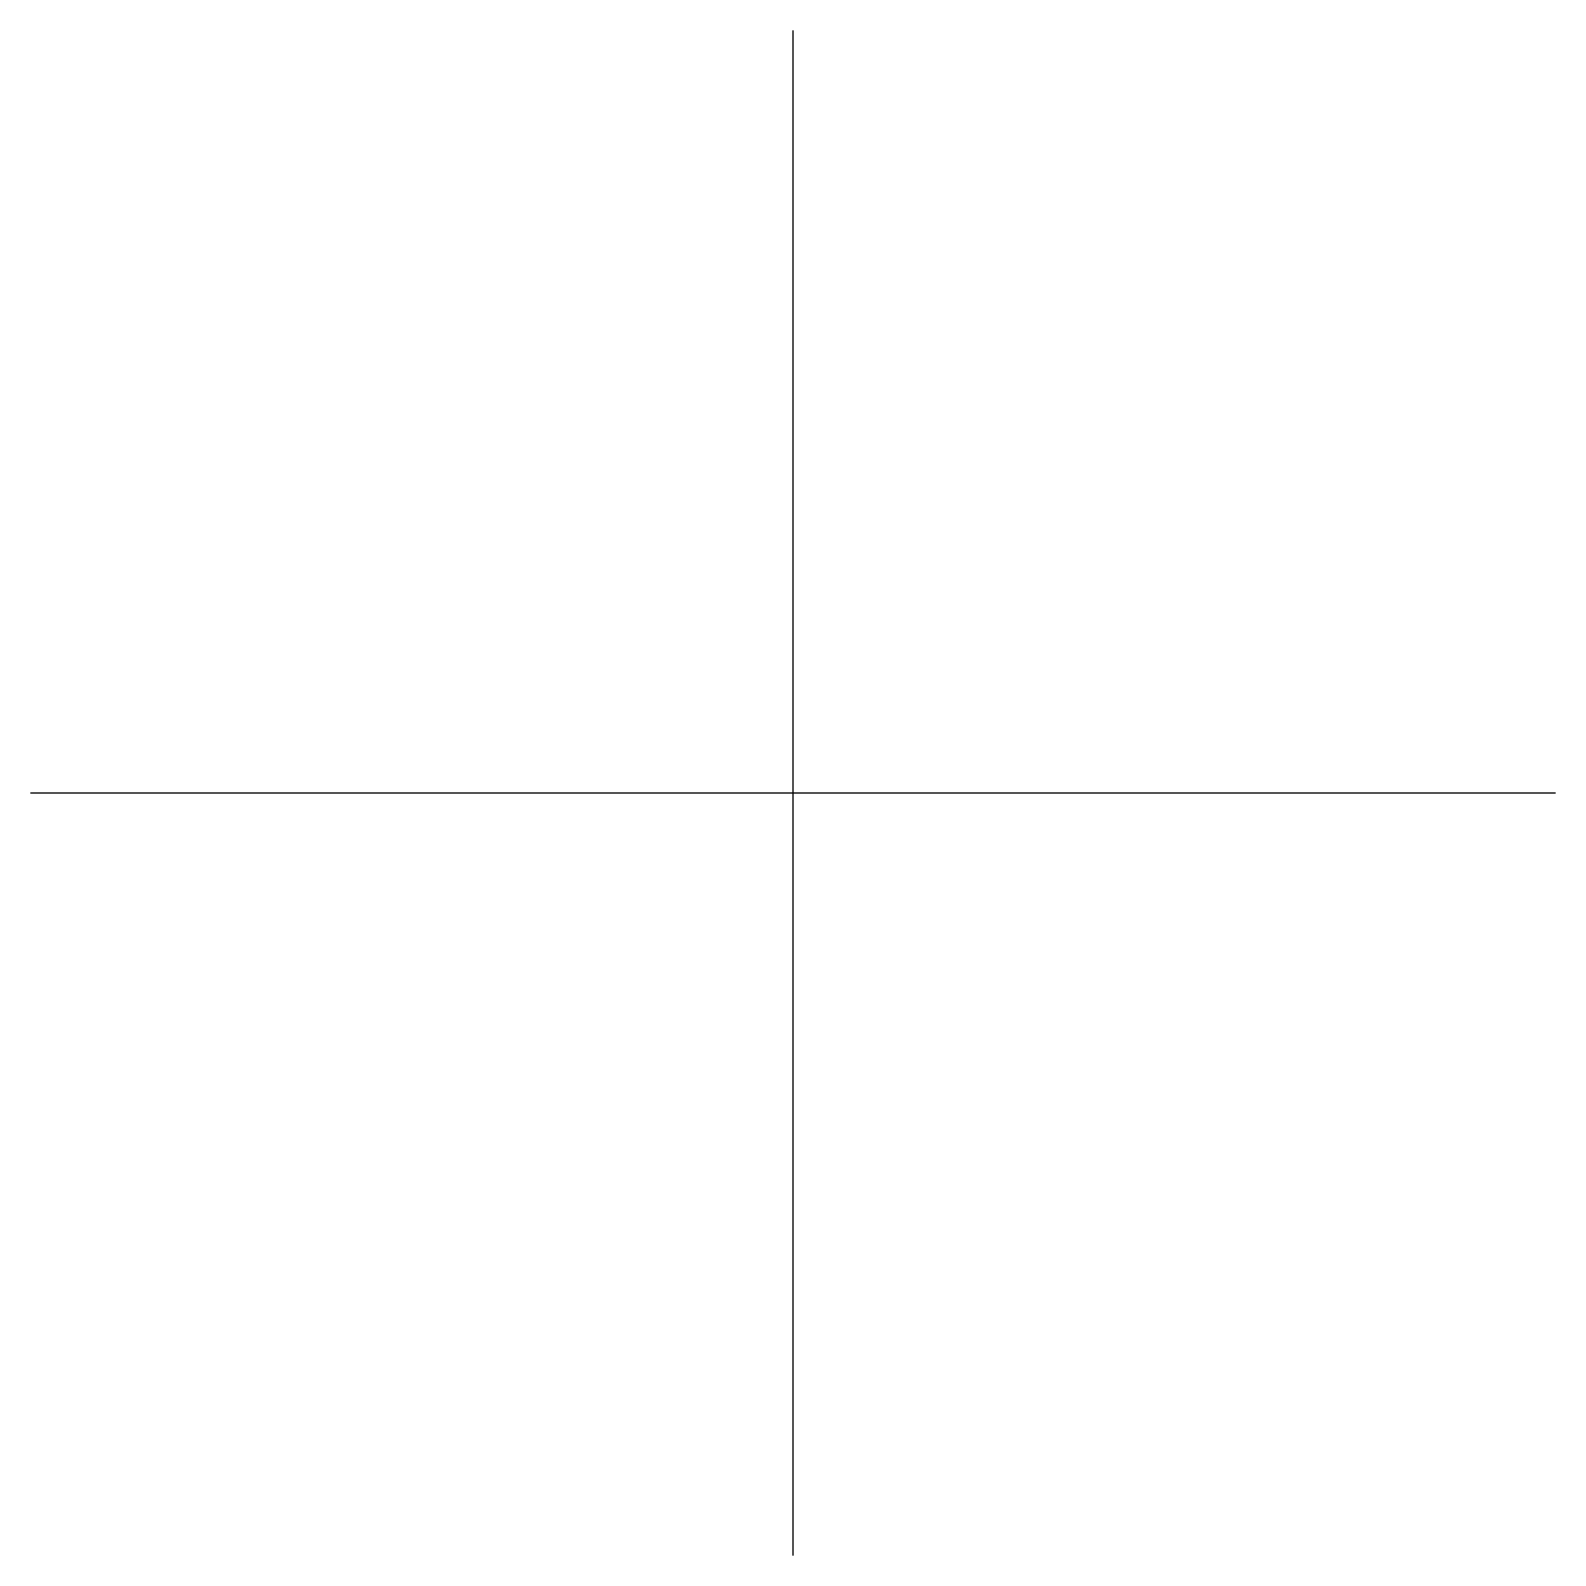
# Model space of a CAD drawing. Header units: millimetres. Extents: x -349030 to 348967, y -349017 to 348980.
import ezdxf

# ---------------------------------------------------------------- set-up
doc = ezdxf.new("R2010")
doc.units = ezdxf.units.MM
doc.header["$PDSIZE"] = -1
doc.linetypes.add('CENTERX2', pattern=[20.32, 12.7, -2.54, 2.54, -2.54])

msp = doc.modelspace()

# ---------------------------------------------------------------- linework, layer by layer
at = {"color": 7, "linetype": 'CENTERX2'}
for p, q in [((0, -349017), (0, 348980)), ((-349030, 0), (348967, 0))]:
    msp.add_line(p, q, dxfattribs=at)
at = {"color": 7, "linetype": 'Continuous'}
for p, q in [((-30, 24), (-30, -24)), ((24, 30), (-24, 30)), ((16, 7), (16, 14)), ((25, 7), (25, 14)), ((30, 24), (30, -24)), ((24, -30), (-24, -30))]:
    msp.add_line(p, q, dxfattribs=at)
for centre in [(-24, 22), (24, 22), (-24, -11), (-10, -22), (10, -22)]:
    msp.add_circle(centre, 1.52, dxfattribs=at)
for centre, radius, start, end in [((-24, 24), 5.76, 90, 180), ((20, 14), 4.22, 0, 180), ((20, 7), 4.22, 180, 0), ((24, 24), 5.76, 0, 90), ((-24, -24), 5.76, 180, 270), ((24, -24), 5.76, 270, 0)]:
    msp.add_arc(centre, radius, start, end, dxfattribs=at)
for p in [(-30, 0), (0, 30), (30, 0), (0, -30)]:
    msp.add_point(p, dxfattribs=at)

doc.saveas('drawing.dxf')
